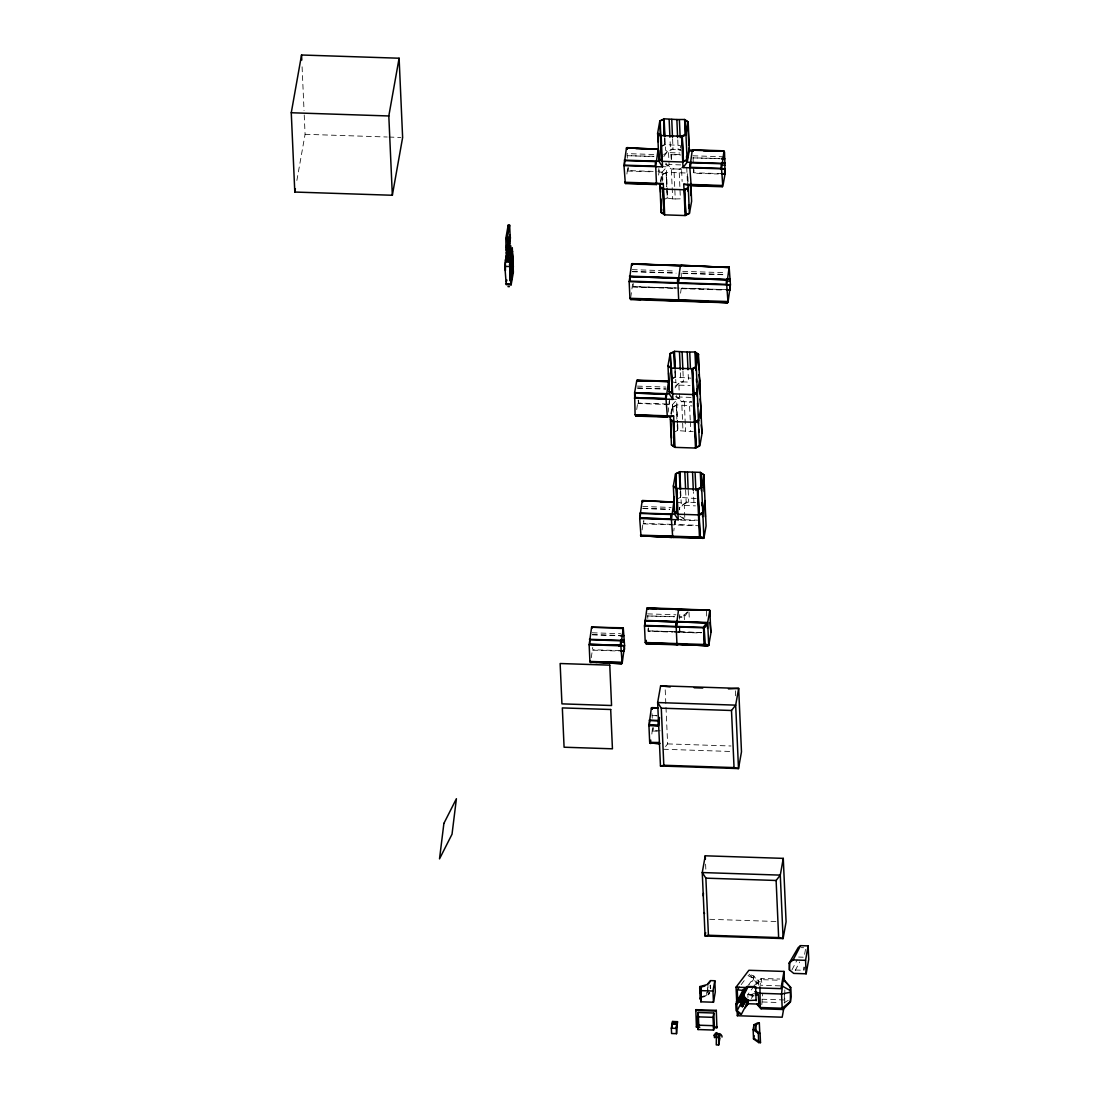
<?xml version="1.0" encoding="UTF-8"?>
<svg xmlns="http://www.w3.org/2000/svg" width="1100" height="1100" viewBox="0 0 1100 1100"><rect width="100%" height="100%" fill="white"/><g stroke="black" fill="none" stroke-linecap="round" stroke-linejoin="round"><path stroke-width="0.75" stroke-dasharray="5 3.75" d="M591.264 657.745L592.749 647.433M626.918 174.034L627.591 168.259M627.976 170.541L628.114 167.53L628.018 170.61L656.989 171.49M630.726 297.646L632.899 281.559M675.854 288.049L633.188 286.646L633.284 283.553M636.721 409.571L637.945 400.771M667.342 404.002L638.316 403.04L638.467 400.043M638.371 403.123L638.523 400.111M658.845 168.547L658.694 171.545M658.625 175.079L659.299 169.304M642.084 529.939L643.294 521.139M643.83 520.41L643.72 523.49L672.691 524.37M648.079 628.526L647.941 631.263L672.966 632.101M679.456 627.371L679.236 631.895L648.505 630.877L648.601 627.798M651.846 734.058L652.589 726.907M652.891 730.551L653.043 727.54L652.946 730.634L660.206 730.799M669.089 404.14L669.199 401.046M669.776 399.08L668.154 412.143M680.584 293.191L681.533 285.904M674.548 521.414L674.396 524.425M675.139 519.447L673.791 530.998M675.606 519.942L675.428 524.535L696.933 525.25M693.577 167.695L693.303 173.181L718.327 174.006M694.004 169.771L693.866 172.782L721.119 173.608M679.649 632.321L679.91 626.835M701.717 632.638L680.199 631.923L680.377 627.33M761.791 1004.699L762.671 993.919M296.863 180.496L305.085 134.296L304.109 112.365M660.467 181.239L662.09 172.15L669.075 164.519L683.705 165M660.839 182.105L662.186 174.529L666.504 172.343L686.991 173.016M671.289 159.445L671.124 154.399L680.886 154.715M663.644 154.825L670.464 149.297L680.707 149.641L678.15 149.559L677.737 138.861M665.981 163.116C666.243 166.086 678.741 169.716 671.344 169.125L665.239 164.024M678.15 149.559L681.23 150.769M683.43 166.787L679.03 169.386L681.587 169.469L682.124 181.486M675.235 198.949L680.405 198.825L679.085 169.097L673.956 168.919L671.344 169.125L672.678 198.866L675.235 198.949L673.956 168.919M719.758 158.455L693 157.864L719.702 158.744M670.821 413.751L672.43 404.663L679.429 397.018L692.202 397.444M671.192 414.618L672.54 407.041L676.857 404.855L692.12 405.941M675.125 386.251L680.817 381.81L688.49 382.071L688.077 371.374M676.321 395.629C676.596 398.599 689.081 402.215 681.697 401.638L675.592 396.536M674.396 616.55L647.652 615.959L674.341 616.839M677.71 424.188L677.999 430.623L693.261 431.709M679.36 507.691L679.442 509.781L679.36 507.691L686.166 502.178L696.41 502.521M685.63 490.16L686.166 502.178L688.737 502.26L683.072 504.598L679.498 509.493M693.908 502.15L693.44 491.741M748.316 985.146L753.404 978.45L753.844 975.989L749.059 974.242L748.041 975.59L753.404 978.45L756.374 983.18L756.924 980.141L753.844 975.989M753.885 977.171L753.445 979.633L749.65 984.638M756.924 980.141L758.367 980.196L757.611 984.431L757.776 983.524M784.713 1003.117L784.822 989.904M804.622 954.291L805.777 947.787L801.24 947.65M795.355 970.021L803.894 970.296L804.471 967.051M791.945 969.911L797.156 959.915M795.204 970.544L799.686 961.977M663.795 156.613L667.356 151.718L673.076 149.105L670.464 149.297L669.996 138.903M675.029 387.901L677.71 384.23L683.43 381.604L680.817 381.81L680.35 371.401M687.995 611.779L684.227 617.169L679.346 617.004L684.283 616.88L684.131 615.079L687.734 611.641M741.18 984.624L746.075 978.175M747.973 997.549L747.835 994.441L754.064 986.232M751.273 998.456L753.17 995.954M665.541 746.57L667.618 743.902L665.156 688.49M709.61 992.516L708.084 994.428L710.6 991.609M700.398 997.782L707.685 995.761L709.789 993.121M753.857 985.916L761.227 978.409L779.804 979.027M756.346 984.362L762.039 979.674L778.924 980.237M788.26 1000.354L784.231 1002.705L784.41 989.89M661.32 146.19L664.868 144.389L664.579 137.734M660.962 146.767L665.266 144.595L678.026 145.31L680.529 145.681L680.652 148.321M662.283 174.515L666.146 172.934L666.737 186.258M663.699 199.705L667.26 197.917L666.806 187.921M671.674 378.689L675.221 376.901L674.919 370.232M671.303 379.28L675.62 377.107L690.882 378.18M672.636 407.027L676.486 405.446L677.077 418.77M674.053 432.217L677.6 430.416L677.16 420.434M677.023 499.056L680.584 497.269L680.281 490.6M754.614 993.424L749.966 994.854L748.949 996.201L752.867 995.968M701.264 996.737L706.846 995.349L702.735 996.49M690.25 420.062L689.384 401.885L691.941 401.981L681.697 401.638L683.018 431.379M305.085 134.296L387.228 137.005M388.946 137.06L400.922 137.459M664.977 138.146L665.514 150.136L668.553 152.625L679.924 152.996M671.082 154.688L680.831 155.004M653.771 154.495L627.069 153.615L627.399 159.569M692.918 155.787L724.611 156.833M653.909 156.282L627.165 155.691L653.854 156.571M661.141 166.623L666.256 166.801L667.301 190.066M627.454 171.009L652.493 171.834M659.161 172.054L662.09 172.15L662.585 181.17M632.239 269.637L675.964 271.081M682.688 271.315L726.412 272.759M632.376 271.439L676.101 272.882M682.839 273.103L726.564 274.546M632.321 271.728L676.06 273.171M682.784 273.391L726.509 274.835M679.223 288.09L633.188 286.646M726.289 289.644L681.904 288.173L724.625 289.657M632.624 287.031L676.349 288.475M681.395 288.64L725.12 290.084M671.413 381.659L675.868 382.649L678.893 385.124L690.071 385.495M637.423 386.114L665.789 387.062M637.56 387.915L665.926 388.85M637.505 388.204L665.871 389.139M671.481 399.135L676.61 399.3L677.641 422.579M637.808 403.507L672.43 404.663L672.925 413.683M696.231 498.547L680.982 497.475M676.775 502.026L681.216 503.016L684.255 505.491L695.434 505.862M642.771 506.495L671.138 507.43M642.923 508.283L669.611 509.163M642.868 508.571L669.57 509.451M676.761 519.502L697.661 520.19M680.584 520.107L697.235 520.74M643.17 523.875L697.868 525.69M647.556 613.869L675.923 614.817M679.236 631.895L648.505 630.877M680.158 631.84L701.663 632.555M674.644 632.156L701.002 633.023M592.226 632.775L620.592 633.71M592.364 634.576L620.73 635.511M592.322 634.865L620.675 635.8M620.441 650.609L593.175 649.784M592.611 650.169L619.314 651.049M657.016 715.577L652.094 715.701L656.961 715.866M652.382 731.019L657.264 731.184M667.618 743.902L731.005 745.992M663.451 749.251L731.308 751.492M709.747 919.298L775.912 921.484M798.641 957.055L803.179 957.206M780.271 985.875L760.018 985.215L761.227 978.409L762.327 985.999M747.835 994.441L753.857 994.648M761.86 999.213L785.263 999.982M762.273 1001.976L779.157 1002.54M679.085 169.097L681.587 169.469M672.678 198.866L667.659 198.124L667.37 191.675M754.174 995.885L749.966 994.854L750.145 998.827M664.868 144.389L664.263 137.514M666.146 172.934L667.26 197.917M675.221 376.901L674.616 370.026M676.486 405.446L676.926 421.877M677.6 430.416L676.995 423.541M680.584 497.269L679.979 490.394M679.731 516.024L684.888 519.764L684.255 505.491M749.059 974.242L753.404 978.45M682.811 517.316L684.888 519.764M803.742 967.134L803.894 970.296M758.367 980.196L758.643 986.398M735.391 690.8L735.611 695.846M693.055 157.575L693.248 161.741M687.844 176.77L688.146 183.439M687.321 173.635L687.761 183.631M686.744 167.475L687.418 182.683M706.489 611.077L706.777 617.746M690.319 421.671L690.704 431.626M681.148 273.048L681.34 277.214M705.609 864.16L705.898 870.843M710.559 985.407L710.696 988.611M672.609 138.696L673.021 149.394M682.962 371.195L683.375 381.893M684.31 401.431L685.575 431.461M688.201 490.243L688.737 502.26M710.325 985.188L710.463 988.405M710.105 985.133L710.242 988.35M671.124 154.399L671.344 159.156M707.878 984.871L708.015 988.075M708.084 989.684L708.304 994.496M707.327 987.759L707.685 995.761M706.626 992.406L706.846 995.349M668.553 152.625L669.075 164.519M678.893 385.124L679.429 397.018M688.999 612.164L689.37 620.496M675.331 370.659L675.868 382.649M680.694 491.026L681.216 503.016M684.406 619.658L684.131 615.079L679.25 614.928L679.58 620.881M662.585 174.735L662.888 181.39M672.939 407.234L673.241 413.902M647.694 615.67L647.817 618.447M651.998 713.625L652.259 718.19M302.087 66.811L304.04 110.674"/><path stroke-width="1.5" d="M509.781 261.607L512.27 247.651L513.37 272.222L511.129 284.831L506.248 284.666L504.845 266.379L506.55 252.216M505.381 261.745L505.422 270.738M511.129 284.831L510.029 260.246L505.147 260.095M510.29 280.789L510.263 261.91L512.256 250.745L513.329 266.695L511.143 281.738L510.18 280.679L512.229 266.901L511.266 251.749M597.121 662.516L590.452 662.296L589.902 661.444L589.16 644.779L591.594 627.179L623.288 628.224L624.58 645.741L622.16 663.341L603.804 662.736M589.669 644.311L589.848 639.732L620.62 640.819L620.4 645.329L589.669 644.311L620.4 645.329M590.411 662.007L621.156 662.544L621.596 663.74L590.411 662.007L621.596 663.74M592.13 627.275L622.875 627.798L623.301 628.994L622.875 627.798M590.865 662.723L590.439 661.526M651.998 184.016L625.295 183.136L624.002 165.619L626.436 148.005L658.144 149.05L655.71 166.664L656.452 183.315L659.931 184.278L663.273 183.535L664.675 214.857L685.149 215.545L689.466 213.359L691.625 201.231L690.841 183.508M624.69 160.559L624.511 165.151L655.243 166.169L655.421 161.576L624.745 160.641M625.707 183.562L625.281 182.366L625.707 183.562L656.439 184.566L656.013 183.37L656.439 184.566M627 147.62L627.426 148.816L627 147.62L658.171 149.339M640.558 299.502L630.465 299.159L629.915 298.306L629.173 281.655L631.606 264.041L729.149 267.259L730.441 284.776L728.008 302.39L714.546 301.936M629.901 276.664L629.681 281.174L629.86 276.595L677.696 278.245L629.86 276.595M630.877 299.585L630.451 298.389L630.877 299.585L678.673 301.166L678.246 299.97L678.673 301.166M632.596 264.839L632.156 263.643L680.405 265.939M622.16 663.341L620.854 645.837L623.288 628.224M666.793 417.079L666.352 415.882L666.793 417.079L636.061 416.061L635.099 414.783L634.618 392.645L636.79 380.518L668.484 381.562L669.034 382.429M634.865 397.664L635.044 393.071L665.761 394.089L665.596 398.668L634.81 397.581L665.596 398.668M637.34 380.119L637.78 381.315L637.34 380.119L668.071 381.136L668.498 382.332L668.071 381.136M636.061 416.061L635.635 414.865L666.339 416.364M640.998 536.002L639.705 518.499L642.139 500.885L673.846 501.93L671.413 519.544L672.705 537.061L647.68 536.223M640.227 518.031L640.393 513.439L671.165 514.525L670.945 519.035L640.227 518.031L670.945 519.035M640.97 535.727L671.715 536.25L672.141 537.446L640.97 535.727L672.141 537.446M673.888 502.219L642.702 500.5L643.129 501.683M641.424 536.429L640.984 535.232M676.926 644.834L676.5 643.638L676.926 644.834L646.195 643.816L645.232 642.538L644.49 625.886L646.924 608.273L709.83 610.349L710.861 633.339L708.702 645.466L698.844 645.15M645.178 620.826L675.95 621.913L645.178 620.826L644.999 625.419L675.73 626.423L675.95 621.913L675.73 626.423M647.474 607.874L647.914 609.07L647.474 607.874L678.205 608.891L678.631 610.087L678.205 608.891M646.195 643.816L645.769 642.62L676.473 644.119M659.973 743.463L650.224 743.146L649.674 742.28L648.931 725.629L651.365 708.029L657.869 708.235M649.44 725.161L649.619 720.569L658.391 720.871L658.226 725.45L649.399 725.093L658.226 725.45M650.183 742.857L658.982 742.665L659.423 743.861L650.183 742.857L658.969 743.146M651.915 707.63L652.355 708.826L651.915 707.63L657.773 707.822M650.636 743.572L650.21 742.376M629.626 281.105L677.476 282.755L677.655 278.176M726.426 279.785L726.247 284.364L678.398 282.714L678.631 278.204L726.426 279.785L678.631 278.204M678.452 282.796L678.673 278.272M679.951 265.224L632.143 264.137M680.928 265.265L729.176 267.548L680.928 265.265L681.381 265.966M659.491 717.447L658.68 725.959L648.931 725.629M679.649 301.194L679.223 299.998L727.444 302.775L679.649 301.194L678.686 299.915L677.944 283.264L680.377 265.65M670.904 518.966L671.165 514.525M690.305 167.241L690.539 162.731L721.256 163.749L721.091 168.341L690.36 167.324L690.58 162.814M702.928 537.982L673.118 537.474L672.664 536.773L699.256 537.158L703.918 538.092L706.076 525.965L703.89 474.801L700.315 472.368L679.827 471.694L675.51 473.88L673.351 486.007L674.602 514.154L678.246 519.764L639.705 518.499M673.118 537.474L672.691 536.291M722.287 186.739L721.848 185.556L722.287 186.739L691.556 185.735L691.13 184.539M692.835 149.792L693.275 150.989L692.835 149.792L723.566 150.81L724.529 152.089L724.707 158.909L721.366 158.799M676.871 621.871L676.706 626.464L703.271 627.33L706.709 622.93L676.871 621.871L706.654 622.848M679.154 609.414L708.964 609.909L679.154 609.414L679.607 610.115L679.181 608.933M707.685 645.851L677.449 644.16L707.685 645.851L704.014 645.04M702.9 538.464L699.256 537.158M721.545 168.836L723.979 151.222L689.356 150.081L687.197 162.209L683.018 167.571L721.545 168.836L722.838 186.354L724.996 174.226L724.763 158.62L721.421 158.51M723.566 150.81L724.02 151.511M721.119 173.608L724.584 173.8L724.763 169.208L721.352 169.097L724.804 169.29M728.008 302.39L726.715 284.873L729.149 267.259M726.99 302.06L727.444 302.775M726.509 285.134L729.974 285.326L729.754 289.836L726.344 289.726M729.974 285.326L729.754 289.836L726.289 289.644M703.285 895.936L703.423 893.2M759.935 986.824L760.251 1007.518L761.062 1008.782L783.021 1009.511L790.391 1002.004L791.065 996.751L790.639 987.442L783.173 979.138L781.564 994.001L782.196 1008.232L783.021 1009.511M790.391 1002.004L790.433 987.112M291.266 112.75L301.551 55L399.107 58.218L402.627 137.514L392.342 195.264L294.8 192.046L291.266 112.75L388.809 115.968L399.107 58.218M294.8 192.046L295.391 188.746M506.096 250.278L505.821 238.439L508.186 225.156L509.644 225.211L510.18 237.05L507.719 253.894L506.22 253.055L506.688 246.95M507.815 250.333L507.279 238.494L509.644 225.211M506.619 244.97L506.495 247.706M505.959 258.555L506.522 255.365M507.691 253.096L510.18 237.05M506.88 262.336L510.414 237.064M508.172 253.11L508.695 248.215L507.251 247.074M508.502 245.52L509.561 245.314L509.946 243.155M508.351 262.377L510.565 245.712L509.094 245.671M509.85 265.87L511.087 257.565M511.39 258.761L510.868 263.67M509.781 269.83L511.335 257.565M509.74 271.494L511.514 261.539M509.96 272.786L510.482 269.899L510.056 274.711M624.002 165.619L662.53 166.884L658.9 161.274L657.649 133.127L659.808 121L664.125 118.814L676.871 119.529L677.614 137.541M659.34 155.87L658.804 158.895L662.283 161.343L682.77 162.016L687.087 159.83L689.246 147.703M659.45 158.249L658.9 161.274L624.277 160.132M660.577 183.617L660.027 186.656L663.52 189.09L684.007 189.764L688.325 187.591L688.861 184.553M676.871 119.529L684.612 119.501L688.188 121.921L689.356 150.081M661.183 212.424L661.719 209.399M688.105 121.935L685.933 134.062L681.629 136.249L661.141 135.561L657.649 133.127M634.356 398.131L672.884 399.396L669.254 393.786L668.002 365.64L670.161 353.513L674.465 351.326L687.225 352.041L688.009 369.765M668.484 381.562L666.05 399.176L667.342 416.694M687.225 352.041L694.952 352L698.445 354.447L701.979 433.744L699.82 445.871L695.502 448.044L675.015 447.37L671.44 444.95L670.271 416.79L673.626 416.047L675.015 447.37M646.319 640.365L645.783 643.39L659.134 643.83M699.421 445.665L696.286 366.575L698.445 354.447L695.668 352.426L696.066 370.494M699.6 380.215L697.428 392.342L693.124 394.529L672.636 393.841L669.061 391.421L672.306 393.236L670.244 353.499L672.306 393.236M650.224 743.146L650.76 740.121M660.619 685.809L657.649 702.556L660.467 765.999L738.499 768.57L741.482 751.822L738.664 688.394L660.619 685.809L670.216 686.977M680.914 537.322L703.918 538.092L701.649 486.942L703.808 474.815M709.83 610.349L707.671 622.476L708.702 645.466L704.247 644.476L645.232 642.538M671.344 1028.225L672.554 1021.501L677.49 1021.666L676.527 1033.67L671.591 1033.505L671.344 1028.225L676.294 1028.39L677.49 1021.666M676.046 1028.211L677.174 1021.831L672.801 1021.68L671.66 1028.074M673.695 1023.907L675.716 1023.371M673.736 1023.674L675.716 1023.577L673.654 1023.605M675.757 1023.371L673.736 1023.192M705.237 855.8L702.254 872.548L705.072 935.99L783.104 938.561L786.088 921.814L783.269 858.371L705.237 855.8L705.375 859.141M705.664 932.635L705.072 935.99L708.428 935.247L778.649 937.571L783.104 938.561L780.285 875.119L783.269 858.371M699.834 1027.221L696.424 1027.111L695.819 1009.676L716.293 1010.35L716.898 1027.785L713.487 1027.675M699.683 987.786L699.902 986.576L707.19 984.555L710.352 980.609L714.808 980.746L715.303 991.952L713.474 1002.224L700.837 1001.811L700.824 987.814L699.683 987.786L700.178 998.992L701.332 999.034L700.837 1001.811M700.178 998.992L700.398 997.782M697.428 1016.826L698.211 1012.495L713.804 1013.018L714.367 1025.723L713.598 1030.054L698.005 1029.531L697.428 1016.826L713.034 1017.349L713.804 1013.018M696.424 1027.111L696.561 1026.341M698.005 1029.531L698.775 1025.2L698.211 1012.495M713.474 1002.224L712.965 991.018L714.808 980.746M716.293 1010.35L716.155 1011.106L695.681 1010.433M714.134 1035.609L715.674 1033.574L719.881 1033.711L721.352 1034.921M716.898 1027.785L717.035 1027.015L713.625 1026.905M719.812 1038.483L718.657 1045L716.279 1044.918L716.416 1034.523L718.795 1034.605L719.317 1038.909L720.005 1035.031M718.657 1045L718.795 1034.605M756.209 1000.189L748.55 1000.519L741.4 1014.227L740.41 1014.2L736.106 1010.694L735.804 1003.942L743.256 989.67L747.258 986.439L755.617 986.714L747.945 987.044L740.795 1000.753L736.808 1003.984L741.964 993.878M759.742 1032.295L759.33 1022.986L757.556 1022.931L754.009 1024.733L753.129 1029.669L753.541 1038.964L758.725 1042.594L760.499 1042.649L760.086 1033.34L754.902 1029.724L753.129 1029.669L758.312 1033.285L760.086 1033.34M754.902 1029.724L755.782 1024.787L759.33 1022.986M754.133 1035.678L753.541 1038.964L755.315 1039.033M783.874 1007.806L782.196 1017.211L737.33 1015.726L736.051 987.181L748.88 970.282L783.997 971.438L780.931 988.652L754.339 987.786M806.162 973.803L805.558 960.327L808.129 945.89L800.566 945.643L798.215 947.54L789.126 963.146L789.429 969.898L793.719 973.404L806.162 973.803L808.734 959.379L808.129 945.89M738.072 1000.808L738.732 999.584L737.509 1001.935L736.381 1001.646L737.894 1000.725M740.369 996.696L745.319 988.652L740.864 997.164M735.804 1003.942L739.805 1000.711L747.258 986.439M742.899 995.94L739.764 1001.963L740.699 1002.114L743.834 996.091L743.737 993.713M744.549 996.449L737.11 1010.721L741.4 1014.227M740.768 1005.702L744.865 998.401L746.281 999.543L742.638 1006.527L740.768 1005.702L744.865 998.401M742.184 1006.844L746.281 999.543M746.364 1002.774L747.849 999.914M789.126 963.146L793.128 959.915L800.566 945.643M789.429 969.898L789.869 961.73M510.001 266.558L510.359 264.729L509.382 264.701M737.742 1000.904L737.247 989.794L739.214 987.209M737.33 1015.726L739.296 1013.128M747.477 1003.461L745.58 1005.964L748.247 1003.75L758.794 1004.107L758.367 994.799L755.782 992.984M745.016 1007.957L748.069 1003.929M704.247 644.476L703.505 627.825L707.671 622.476L644.765 620.4M703.89 627.839L707.63 623.645L704.206 628.059L704.921 644.298L708.593 645.109L704.619 644.077L704.206 628.059M660.467 765.999L663.809 765.27L661.279 708.166L657.649 702.556L735.68 705.141L738.499 768.57L734.044 767.58L731.5 710.49L735.68 705.141L738.664 688.394L728.461 688.902M778.649 937.571L776.119 880.481L780.285 875.119L702.254 872.548L705.884 878.157L708.428 935.247M708.414 983.854L709.954 981.929M511.582 252.23L512.641 251.35M506.949 280.087L506.275 281.572M790.185 1001.688L782.196 1008.232L760.251 1007.518L756.924 1003.997M745.814 989.12L744.013 989.711M660.454 135.493L659.904 120.986L663.754 119.405L664.496 136.056M660.467 135.946L657.594 133.939L660.467 135.946L661.581 160.916L660.206 121.206M685.602 135.094L685.314 119.914L687.197 162.209L721.82 163.35M684.929 120.106L688.188 121.921M682.027 136.441L685.877 134.874L682.027 136.441L683.444 161.645L682.33 136.661M661.966 160.724L658.707 158.909L661.581 160.916M683.141 161.425L686.991 159.844M660.357 187.261L662.846 189.461L663.96 214.445L663.231 189.269L660.357 187.261L660.577 192.266M684.406 189.97L688.27 188.389L684.406 189.97L685.822 215.16L684.709 190.19M659.931 184.278L661.086 212.438L663.382 213.579M685.52 214.954L689.37 213.373L688.215 185.212L683.76 184.222L685.149 215.545M670.56 353.719L674.107 351.918L674.85 368.569M695.283 352.619L698.541 354.434M668.002 365.64L671.495 368.074L691.969 368.748L696.286 366.575M692.368 368.954L696.231 367.373L692.368 368.954L693.798 394.144L697.345 392.356L696.891 388.809M699.655 379.418L699.05 374.605M699.683 380.201L699.902 393.882M693.481 393.938L697.029 392.136M693.523 394.721L697.373 393.154L693.523 394.721L695.021 421.905L693.825 394.941M670.711 419.774L673.2 421.974L674.314 446.957L673.585 421.781L670.711 419.774L671.523 438.089M700.879 407.165L700.123 398.929M694.719 421.685L698.582 420.104M694.76 422.482L698.61 420.901L694.76 422.482L696.176 447.672L695.062 422.703M671.44 444.95L674.685 446.765M702.034 432.933L701.277 424.806M695.86 447.466L698.239 446.256M675.909 474.086L677.284 513.796L675.606 473.866L679.47 472.285L680.212 488.936M701.429 490.861L701.016 472.794L701.607 486.118M700.645 472.986L703.89 474.801M673.351 486.007L676.844 488.441L697.331 489.115L701.649 486.942M697.73 489.321L701.594 487.74L697.73 489.321L699.146 514.525L698.033 489.541M677.284 513.796L674.41 511.789L674.121 496.609M698.844 514.305L702.694 512.724M698.871 515.089L702.735 513.521L698.871 515.089L700.15 536.91L699.188 515.309M709.94 610.706L709.775 615.849M710.902 632.17L710.077 622.462M715.275 1033.381L716.843 1032.598L716.911 1033.849M704.976 985.916L700.879 987.209M512.229 266.901L513.329 266.695M512.38 267.08L513.164 266.929M789.759 992.379L781.564 994.001L759.619 993.273L754.793 991.691M635.993 148.61L649.646 149.064M703.533 150.838L715.481 151.236M689.411 150.934L692.835 151.044L692.271 150.178L689.851 167.791L691.144 185.309L688.215 185.212M721.6 162.676L724.941 162.786M721.559 162.965L724.886 163.075M721.641 165.041L724.982 165.151M720.266 168.575L725.271 168.74M721.669 174.116L724.996 174.226M624.745 182.27L663.273 183.535M683.76 184.222L722.287 185.488M625.254 182.847L655.985 183.865M691.102 185.02L721.834 186.038M692.808 185.364L719.51 186.244M510.469 238.246L509.946 237.435M505.821 238.439L507.279 238.494M508.475 244.186L509.451 244.214M508.764 249.796L507.334 250.539M506.729 258.954L508.2 258.995M504.845 266.379L509.726 266.53M726.742 278.712L730.111 278.822M726.688 279.001L730.056 279.111M629.434 276.169L726.976 279.386M726.784 281.077L730.152 281.188M727.072 284.666L730.441 284.776M629.173 281.655L726.715 284.873M726.798 290.153L730.166 290.262M505.615 283.69L510.496 283.841M507.966 286.605L509.424 286.646M629.915 298.306L727.457 301.524M630.424 298.884L678.219 300.451M630.905 299.104L641.149 299.447M649.674 299.722L675.29 300.575M683.086 300.822L708.689 301.675M717.227 301.95L727.471 302.294M648.959 299.778L674.19 300.603M679.236 300.768L707.822 301.716M637.326 380.614L668.044 381.618M637.794 380.834L648.038 381.178M634.618 392.645L669.254 393.786M635.085 393.14L665.816 394.158M635.099 414.783L673.626 416.047M635.649 415.635L649.743 416.034M657.332 416.35L670.271 416.79M660.22 501.765L672.169 502.164M639.98 513.013L674.602 514.154M640.447 535.15L699.462 537.089L697.331 489.115M672.664 536.773L699.243 537.652M647.46 608.369L678.178 609.373M647.941 608.589L656.466 608.877M675.249 609.496L678.659 609.606M679.635 609.634L689.604 609.964M644.49 625.886L703.505 627.825M614.79 628.224L623.329 628.513M620.73 635.511L624.071 635.621L620.675 635.8M620.923 639.678L624.25 639.788M620.868 639.966L624.209 640.076M589.435 639.306L621.129 640.351M620.964 642.043L624.291 642.152M646.223 643.335L658.171 643.734M668.415 644.064L676.954 644.352M677.93 644.38L691.158 644.82M701.085 645.15L707.713 645.37M665.803 644.05L690.621 644.875M619.575 645.576L624.58 645.741M589.16 644.779L620.854 645.837M618.998 646.112C625.35 642.194 626.835 653.496 620.441 650.609M620.977 651.104L624.319 651.214M589.902 661.444L621.596 662.489M694.196 687.761L702.763 688.05M661.279 708.166L731.5 710.49M649.206 720.156L658.955 720.473M649.674 742.28L659.423 742.61M663.809 765.27L734.044 767.58M705.884 878.157L776.119 880.481M793.128 959.915L805.558 960.327M736.051 987.181L746.034 987.511M700.329 990.605L712.965 991.018M755.356 994.689L758.367 994.799M739.805 1000.711L740.795 1000.753M754.009 1024.733L755.782 1024.787L756.058 1030.989M698.775 1025.2L714.367 1025.723M715.935 1037.245L718.314 1037.327M737.247 989.794L744.246 990.509M699.834 536.704L703.505 537.515M512.243 269.857L512.999 270.284M512.077 269.981L513.136 270.572M781.963 985.93L789.869 990.33M737.701 1001.069L736.656 1001.784M663.754 119.405L664.194 135.85M661.086 212.438L664.675 214.857M674.107 351.918L674.548 368.349M670.381 419.169L673.874 421.603L694.361 422.276L698.665 420.09L700.824 407.976L700.989 418.138M679.47 472.285L679.896 488.73M675.757 512.27L677.669 513.604M674.506 511.775L677.999 514.209L698.473 514.896L702.79 512.71L704.949 500.582L705.375 516.904M756.607 1039.94L760.499 1042.649M748.55 1000.519L744.26 997.013L744.109 993.644M744.411 998.718L745.814 999.872M741.235 1005.372L742.638 1006.527M790.639 987.442L783.173 979.138M756.924 1004.218L761.062 1008.782M728.723 266.832L729.176 267.548M626.436 148.005L626.986 148.871M632.156 263.643L632.61 264.357M631.606 264.041L632.156 264.907M636.79 380.518L637.34 381.384M512.132 250.91L511.431 251.639M511.266 253.289L511.445 253.577C514.566 249.837 509.286 292.669 509.85 275.413M510.647 281.022L511.143 281.738M642.702 500.5L643.156 501.201M642.139 500.885L642.689 501.751M679.168 610.184L678.618 609.317L676.197 626.931L676.926 643.582L677.902 644.861M646.924 608.273L647.474 609.139M651.365 708.029L651.915 708.881M592.144 626.78L592.598 627.495M591.594 627.179L592.144 628.045M704.027 912.588L704.577 913.454M783.997 971.438L784.438 981.516M758.312 1033.285L758.725 1042.594M755.617 986.714L756.112 1000.766M748.11 1000.656L748.247 1003.75M744.673 1000.024L744.81 1003.2M687.803 122.114L688.848 145.434M690.635 185.639L691.075 195.621M698.156 354.626L698.816 369.614M703.519 474.994L704.247 491.645M695.668 352.426L696.176 364.086M686.538 156.296L686.689 159.624M687.954 188.183L688.105 191.51M688.696 204.834L688.848 208.161M696.438 378.812L696.589 382.154M697.07 392.934L697.221 396.303M697.524 403.04L697.675 406.409M698.308 420.681L698.459 424.022M698.679 429.014L698.83 432.341M701.951 502.521L702.089 505.849M702.433 513.301L702.57 516.533M707.327 623.439L707.548 628.389M684.612 119.501L685.259 133.994M694.952 352L695.668 368.115M700.315 472.368L701.03 488.482M692.684 369.174L693.798 394.144M721.944 1035.801L721.999 1037.066M681.629 136.249L683.018 167.571M691.969 368.748L695.502 448.044M679.388 119.9L680.171 137.624M689.727 352.413L690.442 368.527M695.09 472.78L695.874 490.504M692.574 472.409L693.316 490.421M716.416 1034.523L716.595 1038.359M714.299 1034.688L714.436 1037.685M713.034 1017.349L713.598 1030.054M671.756 119.364L672.485 137.376M682.096 351.876L682.894 369.586M687.459 472.244L688.119 488.634M669.144 119.57L669.928 137.28M679.484 352.082L680.281 369.793M684.846 472.45L685.561 488.551M664.125 118.814L664.909 136.537M674.465 351.326L675.263 369.05M679.827 471.694L680.611 489.418M700.824 987.814L701.264 997.425M699.902 986.576L700.178 992.97M661.141 135.561L662.53 166.884M671.495 368.074L672.884 399.396M676.844 488.441L678.246 519.764M657.979 133.746L658.35 142.065M658.721 150.397L659.092 158.716M660.88 198.921L661.471 212.245M668.621 372.914L669.364 389.565M676.294 1028.39L676.527 1033.67M675.716 1024.072L675.716 1022.931L673.791 1023.357M672.554 1021.501L672.664 1024.141M510.565 245.712L510.868 252.491M511.418 264.907L511.72 271.673M511.115 264.096L510.991 266.846L510.922 265.251M509.933 257.661L510.015 259.586M508.186 225.156L508.337 228.539M388.809 115.968L392.342 195.264M301.551 55L301.785 60.06M443.891 823.391L439.519 858.88L452.031 834.213L456.404 798.71L443.891 823.391M509.025 237.146L508.599 241.959L509.025 237.146M508.09 245.011L507.953 247.761L508.09 245.011M509.836 235.194L509.699 237.944L509.836 235.194M668.319 366.245L671.192 368.252L668.319 366.245M673.681 486.612L676.555 488.62L673.681 486.612M609.771 665.156L560.134 663.52L561.935 703.862L611.559 705.513L609.771 665.156M610.692 709.5L562.334 707.905L564.08 747.216L612.439 748.811L610.692 709.5"/></g></svg>
